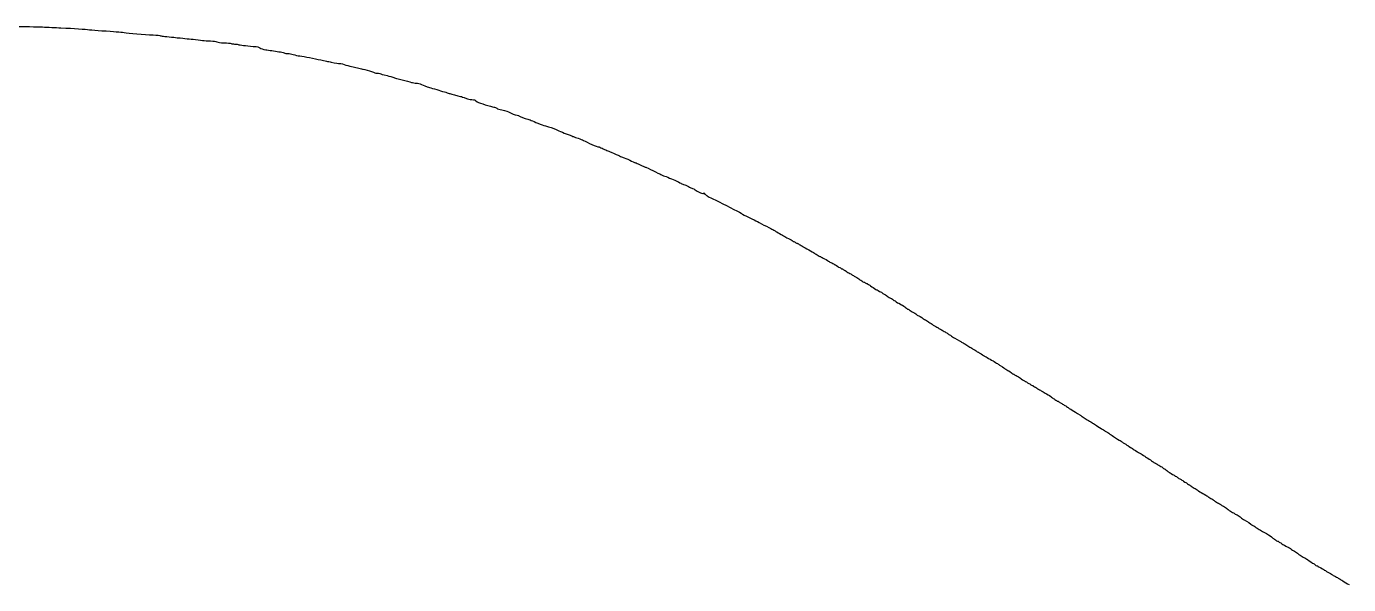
# Model space of a CAD drawing. Extents: x 30 to 1654, y 24 to 1228.
# Drawn here: x 477.7 to 922, y 1039.3 to 1226.9 of the extents above; entities that cross this region are included whole.
import ezdxf

# ---------------------------------------------------------------- set-up
doc = ezdxf.new("R2010")
doc.units = 0
doc.layers.add('Image', color=7, linetype='CONTINUOUS')

msp = doc.modelspace()

# ---------------------------------------------------------------- linework, layer by layer
at = {"layer": 'Image', "color": 7}
for points in [[(472.22513, 1226.86708), (476.54532, 1226.85998), (481.44801, 1226.78256), (483.12001, 1226.695049)], [(483.12001, 1226.695049), (484.79201, 1226.607539), (487.52801, 1226.477), (489.20001, 1226.404963)], [(489.20001, 1226.404963), (493.77097, 1226.208027), (497.36365, 1225.969465), (498.86137, 1225.763425)], [(498.86137, 1225.763425), (499.59911, 1225.661934), (501.47111, 1225.508517), (503.02137, 1225.422498)], [(503.02137, 1225.422498), (507.2442, 1225.188186), (509.23793, 1225.028633), (510.48001, 1224.825603)], [(510.48001, 1224.825603), (511.88437, 1224.596047), (517.2787, 1224.143988), (520.24348, 1224.007397)], [(520.24348, 1224.007397), (521.47739, 1223.950547), (522.59264, 1223.838723), (522.7218, 1223.758894)], [(522.7218, 1223.758894), (522.85097, 1223.679064), (523.53341, 1223.564298), (524.23833, 1223.503858)], [(524.23833, 1223.503858), (524.94326, 1223.443418), (526.27601, 1223.312575), (527.20001, 1223.213097)], [(527.20001, 1223.213097), (530.46933, 1222.861121), (531.78141, 1222.726997), (533.68001, 1222.550702)], [(533.68001, 1222.550702), (534.73601, 1222.452642), (536.14001, 1222.291922), (536.80001, 1222.193537)], [(536.80001, 1222.193537), (537.46001, 1222.095147), (538.68401, 1222.006677), (539.52001, 1221.996926)], [(539.52001, 1221.996926), (540.64823, 1221.983766), (541.20497, 1221.901396), (541.68001, 1221.677348)], [(541.68001, 1221.677348), (542.17633, 1221.443268), (542.73311, 1221.369158), (544.16001, 1221.347254)], [(544.16001, 1221.347254), (545.17201, 1221.331724), (546.2027, 1221.238232), (546.45043, 1221.139505)], [(546.45043, 1221.139505), (546.69816, 1221.040775), (547.20263, 1220.960001), (547.57149, 1220.960001)], [(547.57149, 1220.960001), (547.94034, 1220.960001), (548.49365, 1220.885291), (548.80107, 1220.793968)], [(548.80107, 1220.793968), (549.39073, 1220.618811), (551.38639, 1220.376551), (553.92001, 1220.172561)], [(553.92001, 1220.172561), (555.33162, 1220.058909), (555.96274, 1219.9225), (556.16001, 1219.688415)], [(556.16001, 1219.688415), (556.34841, 1219.464861), (557.26412, 1219.153107), (558.08001, 1219.034747)], [(558.08001, 1219.034747), (558.56401, 1218.964537), (559.50001, 1218.828782), (560.16001, 1218.733076)], [(560.16001, 1218.733076), (560.82001, 1218.637366), (561.8861, 1218.481891), (562.5291, 1218.38757)], [(562.5291, 1218.38757), (563.17211, 1218.29325), (563.94379, 1218.113459), (564.24397, 1217.988038)], [(564.24397, 1217.988038), (564.54414, 1217.862618), (565.13405, 1217.759451), (565.55487, 1217.758779)], [(565.55487, 1217.758779), (565.9757, 1217.758107), (566.78801, 1217.608775), (567.36001, 1217.426931)], [(567.36001, 1217.426931), (567.93201, 1217.245087), (568.90401, 1217.03042), (569.52001, 1216.949894)], [(569.52001, 1216.949894), (571.04611, 1216.750397), (574.45307, 1216.098824), (576.56001, 1215.60351)], [(576.56001, 1215.60351), (577.08801, 1215.479384), (577.95201, 1215.30202), (578.48001, 1215.209367)], [(578.48001, 1215.209367), (579.00801, 1215.116717), (579.72801, 1214.975965), (580.08001, 1214.896591)], [(580.08001, 1214.896591), (581.68335, 1214.535049), (582.48731, 1214.400001), (583.03629, 1214.400001)], [(583.03629, 1214.400001), (583.36222, 1214.400001), (584.27039, 1214.176428), (585.05445, 1213.903173)], [(585.05445, 1213.903173), (585.83851, 1213.629917), (586.91201, 1213.351393), (587.44001, 1213.284232)], [(587.44001, 1213.284232), (587.96801, 1213.217072), (588.86191, 1213.008643), (589.42644, 1212.82106)], [(589.42644, 1212.82106), (589.99097, 1212.633478), (590.63897, 1212.479072), (590.86644, 1212.477937)], [(590.86644, 1212.477937), (591.2588, 1212.475937), (592.99195, 1211.995658), (593.68001, 1211.698189)], [(593.68001, 1211.698189), (594.62036, 1211.291653), (594.94362, 1211.200001), (595.43713, 1211.200001)], [(595.43713, 1211.200001), (595.73526, 1211.200001), (596.18187, 1211.119511), (596.4296, 1211.02113)], [(596.4296, 1211.02113), (596.89696, 1210.835527), (597.38733, 1210.696433), (598.88001, 1210.326056)], [(598.88001, 1210.326056), (599.78881, 1210.100559), (600.30911, 1209.954607), (601.68001, 1209.540621)], [(601.68001, 1209.540621), (602.12001, 1209.407749), (602.94801, 1209.177086), (603.52001, 1209.028037)], [(603.52001, 1209.028037), (605.56265, 1208.495774), (606.33052, 1208.28755), (607.07008, 1208.065354)], [(607.07008, 1208.065354), (607.48261, 1207.94141), (608.20744, 1207.840002), (608.6808, 1207.840002)], [(608.6808, 1207.840002), (609.30209, 1207.840002), (609.78343, 1207.717633), (610.41154, 1207.400002)], [(610.41154, 1207.400002), (611.32498, 1206.938081), (611.65014, 1206.819913), (613.60001, 1206.241286)], [(613.60001, 1206.241286), (614.26001, 1206.04543), (615.44801, 1205.687047), (616.24001, 1205.444879)], [(616.24001, 1205.444879), (617.03201, 1205.202711), (618.11201, 1204.880785), (618.64001, 1204.729488)], [(618.64001, 1204.729488), (619.16801, 1204.57819), (619.78001, 1204.388717), (620.00001, 1204.308436)], [(620.00001, 1204.308436), (620.41694, 1204.156296), (622.55081, 1203.58755), (623.52001, 1203.370242)], [(623.52001, 1203.370242), (624.04918, 1203.251596), (624.27436, 1203.167474), (625.57879, 1202.6011)], [(625.57879, 1202.6011), (625.87512, 1202.472438), (626.68177, 1202.328497), (627.37134, 1202.281233)], [(627.37134, 1202.281233), (628.11135, 1202.230513), (628.61178, 1202.127077), (628.59256, 1202.028814)], [(628.59256, 1202.028814), (628.57466, 1201.937244), (628.84801, 1201.711132), (629.20001, 1201.526334)], [(629.20001, 1201.526334), (629.90878, 1201.154237), (633.82676, 1199.908571), (634.74378, 1199.76377)], [(634.74378, 1199.76377), (635.06486, 1199.71307), (635.50572, 1199.531446), (635.72348, 1199.360157)], [(635.72348, 1199.360157), (635.95582, 1199.177399), (636.6793, 1198.951084), (637.47452, 1198.81241)], [(637.47452, 1198.81241), (638.88652, 1198.566177), (639.38273, 1198.396185), (640.32002, 1197.837596)], [(640.32002, 1197.837596), (640.8613, 1197.515008), (641.64253, 1197.244633), (642.63841, 1197.035225)], [(642.63841, 1197.035225), (642.90153, 1196.979895), (643.15353, 1196.881907), (643.19841, 1196.817467)], [(643.19841, 1196.817467), (643.32085, 1196.641678), (645.25093, 1195.905136), (646.13982, 1195.694991)], [(646.13982, 1195.694991), (646.56872, 1195.593594), (647.28872, 1195.336946), (647.73982, 1195.12466)], [(647.73982, 1195.12466), (649.0331, 1194.516057), (651.656, 1193.532181), (652.47106, 1193.349925)], [(652.47106, 1193.349925), (653.19045, 1193.189064), (654.6854, 1192.649471), (655.70772, 1192.181675)], [(655.70772, 1192.181675), (656.63147, 1191.758982), (658.79173, 1190.887524), (660.40002, 1190.288783)], [(660.40002, 1190.288783), (660.75202, 1190.157738), (661.25602, 1189.954185), (661.52002, 1189.836441)], [(661.52002, 1189.836441), (661.78402, 1189.718697), (662.51055, 1189.466925), (663.13453, 1189.276946)], [(663.13453, 1189.276946), (663.75852, 1189.086967), (664.55052, 1188.762842), (664.89453, 1188.556667)], [(664.89453, 1188.556667), (666.01456, 1187.885411), (669.51324, 1186.400002), (669.97426, 1186.400002)], [(669.97426, 1186.400002), (670.07356, 1186.400002), (670.58793, 1186.192068), (671.11738, 1185.937927)], [(671.11738, 1185.937927), (671.64683, 1185.683785), (672.38295, 1185.361593), (672.75321, 1185.221945)], [(672.75321, 1185.221945), (673.12347, 1185.082296), (673.77147, 1184.812384), (674.19321, 1184.622141)], [(674.19321, 1184.622141), (677.07724, 1183.321184), (677.42034, 1183.172803), (678.24002, 1182.87204)], [(678.24002, 1182.87204), (678.54802, 1182.759025), (679.536, 1182.318583), (680.43555, 1181.89328)], [(680.43555, 1181.89328), (681.33509, 1181.467978), (682.1259, 1181.120003), (682.19291, 1181.120003)], [(682.19291, 1181.120003), (682.25991, 1181.120003), (682.74793, 1180.911903), (683.27738, 1180.65756)], [(683.27738, 1180.65756), (685.03128, 1179.815001), (685.69939, 1179.519988), (685.85053, 1179.521359)], [(685.85053, 1179.521359), (685.99193, 1179.522659), (690.36862, 1177.420529), (690.88002, 1177.105712)], [(690.88002, 1177.105712), (691.17407, 1176.924689), (691.16345, 1176.929025), (692.64002, 1176.387113)], [(692.64002, 1176.387113), (693.30002, 1176.144887), (694.38002, 1175.700019), (695.04002, 1175.398517)], [(695.04002, 1175.398517), (695.70002, 1175.097015), (696.49202, 1174.736937), (696.80002, 1174.598343)], [(696.80002, 1174.598343), (697.10802, 1174.45975), (697.46802, 1174.262847), (697.60002, 1174.160782)], [(697.60002, 1174.160782), (697.73202, 1174.058718), (698.16402, 1173.883035), (698.56002, 1173.770377)], [(698.56002, 1173.770377), (698.95602, 1173.657718), (699.67747, 1173.333255), (700.16325, 1173.049347)], [(700.16325, 1173.049347), (700.64902, 1172.765439), (701.26102, 1172.479583), (701.52325, 1172.414111)], [(701.52325, 1172.414111), (701.78547, 1172.348641), (702.10802, 1172.201646), (702.24002, 1172.087459)], [(702.24002, 1172.087459), (702.37202, 1171.973272), (702.98402, 1171.614622), (703.60002, 1171.290458)], [(703.60002, 1171.290458), (704.481, 1170.826848), (704.83952, 1170.719357), (705.28002, 1170.786762)], [(705.52002, 1170.727472), (705.23589, 1170.598745), (705.23222, 1170.581232), (705.48732, 1170.571247)], [(705.28002, 1170.786762), (705.69419, 1170.850142), (705.75669, 1170.834702), (705.52002, 1170.727472)], [(705.48732, 1170.571247), (705.64532, 1170.565047), (705.94007, 1170.398001), (706.14232, 1170.200001)], [(706.14232, 1170.200001), (706.49783, 1169.851964), (707.05938, 1169.551994), (710.48005, 1167.882909)], [(710.48005, 1167.882909), (713.64986, 1166.336221), (717.92628, 1164.131051), (718.12113, 1163.942718)], [(718.12113, 1163.942718), (718.23053, 1163.836971), (719.32805, 1163.260894), (720.56005, 1162.662548)], [(720.56005, 1162.662548), (721.79205, 1162.064202), (722.90805, 1161.512108), (723.04005, 1161.435672)], [(723.04005, 1161.435672), (723.48584, 1161.17753), (727.43383, 1159.13606), (728.24005, 1158.746796)], [(728.24005, 1158.746796), (728.68005, 1158.534353), (729.15417, 1158.261003), (729.29366, 1158.139353)], [(729.29366, 1158.139353), (729.43314, 1158.017702), (730.11714, 1157.624167), (730.81366, 1157.264831)], [(730.81366, 1157.264831), (731.51017, 1156.905494), (732.18805, 1156.522822), (732.32005, 1156.414448)], [(732.32005, 1156.414448), (732.45205, 1156.306074), (733.10005, 1155.94363), (733.76005, 1155.609017)], [(733.76005, 1155.609017), (734.42005, 1155.274404), (735.03998, 1154.901488), (735.13769, 1154.780315)], [(735.13769, 1154.780315), (735.23539, 1154.659143), (735.42457, 1154.560002), (735.55809, 1154.560002)], [(735.55809, 1154.560002), (735.69162, 1154.560002), (735.8905, 1154.452002), (736.00005, 1154.320002)], [(736.00005, 1154.320002), (736.1096, 1154.188002), (736.32841, 1154.080002), (736.48631, 1154.080002)], [(736.48631, 1154.080002), (736.6442, 1154.080002), (736.79738, 1154.026002), (736.82671, 1153.960002)], [(736.82671, 1153.960002), (736.85601, 1153.894002), (737.24005, 1153.667589), (737.68005, 1153.456862)], [(737.68005, 1153.456862), (738.12005, 1153.246136), (738.60178, 1152.968835), (738.75057, 1152.840637)], [(738.75057, 1152.840637), (738.89936, 1152.71244), (739.72736, 1152.248948), (740.59057, 1151.810655)], [(740.59057, 1151.810655), (741.45378, 1151.372363), (742.30405, 1150.883939), (742.48005, 1150.72527)], [(742.48005, 1150.72527), (742.65605, 1150.566601), (742.95255, 1150.390668), (743.13895, 1150.334307)], [(743.13895, 1150.334307), (743.32534, 1150.277947), (743.6065, 1150.089671), (743.76374, 1149.915917)], [(743.76374, 1149.915917), (743.92099, 1149.742164), (744.17648, 1149.600002), (744.33151, 1149.600002)], [(744.33151, 1149.600002), (744.48654, 1149.600002), (744.63738, 1149.540182), (744.66671, 1149.467072)], [(744.66671, 1149.467072), (744.69601, 1149.393962), (745.26262, 1149.074673), (745.92577, 1148.757545)], [(745.92577, 1148.757545), (746.58892, 1148.440417), (747.26608, 1148.032236), (747.43057, 1147.850475)], [(747.43057, 1147.850475), (747.59506, 1147.668715), (747.84448, 1147.51474), (747.98485, 1147.508308)], [(747.98485, 1147.508308), (748.12521, 1147.501908), (748.45605, 1147.358945), (748.72005, 1147.19069)], [(748.72005, 1147.19069), (748.98405, 1147.02242), (749.38005, 1146.80689), (749.60005, 1146.71172)], [(749.60005, 1146.71172), (749.82005, 1146.61652), (750.14405, 1146.40776), (750.32005, 1146.24774)], [(750.32005, 1146.24774), (750.49605, 1146.08771), (750.80205, 1145.90766), (751.00005, 1145.84761)], [(751.00005, 1145.84761), (751.19805, 1145.78761), (751.36005, 1145.67129), (751.36005, 1145.58922)], [(751.36005, 1145.58922), (751.36005, 1145.50712), (751.49523, 1145.44), (751.66046, 1145.44)], [(751.66046, 1145.44), (751.82568, 1145.44), (752.0505, 1145.332), (752.16005, 1145.2)], [(752.16005, 1145.2), (752.2696, 1145.068), (752.43362, 1144.96), (752.52454, 1144.96)], [(752.52454, 1144.96), (752.61544, 1144.96), (752.91264, 1144.79733), (753.18495, 1144.59852)], [(753.18495, 1144.59852), (753.45725, 1144.3997), (754.00405, 1144.06474), (754.40005, 1143.85417)], [(754.40005, 1143.85417), (754.79605, 1143.64359), (755.21773, 1143.39508), (755.33711, 1143.3019)], [(755.33711, 1143.3019), (755.6218, 1143.07972), (756.12597, 1142.79262), (756.72005, 1142.51438)], [(756.72005, 1142.51438), (756.98405, 1142.39074), (757.29886, 1142.17042), (757.41964, 1142.02479)], [(757.41964, 1142.02479), (757.54041, 1141.87916), (757.72115, 1141.76), (757.82127, 1141.76)], [(757.82127, 1141.76), (757.9214, 1141.76), (758.19744, 1141.58), (758.4347, 1141.36)], [(758.4347, 1141.36), (758.67196, 1141.14), (758.96841, 1140.96), (759.09347, 1140.96)], [(759.09347, 1140.96), (759.21854, 1140.96), (759.4105, 1140.852), (759.52005, 1140.72)], [(759.52005, 1140.72), (759.6296, 1140.588), (759.85441, 1140.48), (760.01964, 1140.48)], [(760.01964, 1140.48), (760.18486, 1140.48), (760.32005, 1140.408), (760.32005, 1140.32)], [(760.32005, 1140.32), (760.32005, 1140.232), (760.42554, 1140.16), (760.55448, 1140.16)], [(760.55448, 1140.16), (760.68342, 1140.16), (761.03492, 1139.944), (761.3356, 1139.68)], [(761.3356, 1139.68), (761.63628, 1139.416), (761.93799, 1139.2), (762.00607, 1139.2)], [(762.00607, 1139.2), (762.07417, 1139.2), (762.36583, 1139.02), (762.65427, 1138.8)], [(762.65427, 1138.8), (762.9427, 1138.58), (763.2855, 1138.4), (763.41604, 1138.4)], [(763.41604, 1138.4), (763.54658, 1138.4), (763.67738, 1138.346), (763.70671, 1138.28)], [(763.70671, 1138.28), (763.73601, 1138.214), (764.04805, 1138.02009), (764.40005, 1137.84909)], [(764.40005, 1137.84909), (764.75205, 1137.67808), (765.26924, 1137.37208), (765.54937, 1137.16909)], [(765.54937, 1137.16909), (765.8295, 1136.96609), (766.11824, 1136.8), (766.19101, 1136.8)], [(766.19101, 1136.8), (766.26381, 1136.8), (766.50349, 1136.638), (766.7237, 1136.44)], [(766.7237, 1136.44), (766.9439, 1136.242), (767.54575, 1135.86554), (768.06112, 1135.60342)], [(768.06112, 1135.60342), (768.5765, 1135.34129), (769.0333, 1135.03529), (769.07623, 1134.92342)], [(769.07623, 1134.92342), (769.11913, 1134.81154), (769.22979, 1134.72), (769.32206, 1134.72)], [(769.32206, 1134.72), (769.41436, 1134.72), (769.72584, 1134.54), (770.01427, 1134.32)], [(770.01427, 1134.32), (770.3027, 1134.1), (770.6515, 1133.92), (770.78937, 1133.92)], [(770.78937, 1133.92), (770.92724, 1133.92), (771.04005, 1133.8615), (771.04005, 1133.78999)], [(771.04005, 1133.78999), (771.04005, 1133.71849), (771.38205, 1133.50858), (771.80005, 1133.32354)], [(771.80005, 1133.32354), (772.21805, 1133.1385), (772.83022, 1132.72901), (773.16042, 1132.41356)], [(773.16042, 1132.41356), (773.49062, 1132.0981), (773.85746, 1131.84), (773.97562, 1131.84)], [(773.97562, 1131.84), (774.09378, 1131.84), (774.31614, 1131.70112), (774.46976, 1131.53137)], [(774.46976, 1131.53137), (774.62338, 1131.36162), (775.2173, 1130.9899), (775.78958, 1130.70532)], [(775.78958, 1130.70532), (776.36186, 1130.42074), (776.86703, 1130.09163), (776.91218, 1129.97396)], [(776.91218, 1129.97396), (776.95738, 1129.85628), (777.09601, 1129.76), (777.22035, 1129.76)], [(777.22035, 1129.76), (777.43536, 1129.76), (778.71092, 1129.02829), (778.88005, 1128.80794)], [(778.88005, 1128.80794), (778.92405, 1128.75064), (779.35605, 1128.50089), (779.84005, 1128.253)], [(779.84005, 1128.253), (780.32405, 1128.00512), (780.84885, 1127.66678), (781.00628, 1127.50115)], [(781.00628, 1127.50115), (781.16371, 1127.33552), (781.38516, 1127.2), (781.49839, 1127.2)], [(781.49839, 1127.2), (781.61162, 1127.2), (781.87337, 1127.02), (782.08005, 1126.8)], [(782.08005, 1126.8), (782.28673, 1126.58), (782.52648, 1126.4), (782.61284, 1126.4)], [(782.61284, 1126.4), (782.69924, 1126.4), (783.00175, 1126.22312), (783.2852, 1126.00692)], [(783.2852, 1126.00692), (783.56864, 1125.79073), (783.83518, 1125.64847), (783.8775, 1125.69079)], [(783.8775, 1125.69079), (783.9198, 1125.73309), (784.04552, 1125.65799), (784.15684, 1125.52387)], [(784.15684, 1125.52387), (784.26815, 1125.38974), (784.45289, 1125.28), (784.56736, 1125.28)], [(784.56736, 1125.28), (784.68184, 1125.28), (784.97902, 1125.11626), (785.22777, 1124.91613)], [(785.22777, 1124.91613), (785.47652, 1124.716), (786.01003, 1124.39295), (786.41333, 1124.19825)], [(786.41333, 1124.19825), (786.81664, 1124.00354), (787.2778, 1123.69929), (787.43813, 1123.52212)], [(787.43813, 1123.52212), (787.59846, 1123.34496), (787.82096, 1123.2), (787.93257, 1123.2)], [(787.93257, 1123.2), (788.04418, 1123.2), (788.33902, 1123.03072), (788.58777, 1122.82382)], [(788.58777, 1122.82382), (788.83652, 1122.61692), (789.11205, 1122.41892), (789.20005, 1122.38382)], [(789.20005, 1122.38382), (789.53383, 1122.25069), (791.60364, 1121.05394), (791.68005, 1120.9499)], [(791.68005, 1120.9499), (791.72405, 1120.89), (792.08405, 1120.69326), (792.48005, 1120.51272)], [(792.48005, 1120.51272), (792.87605, 1120.33219), (793.34745, 1120.05297), (793.52762, 1119.89224)], [(793.52762, 1119.89224), (793.70778, 1119.73151), (794.24778, 1119.39157), (794.72762, 1119.13682)], [(794.72762, 1119.13682), (795.20745, 1118.88206), (795.71372, 1118.57606), (795.85265, 1118.45682)], [(795.85265, 1118.45682), (795.99158, 1118.33757), (796.17231, 1118.24001), (796.25428, 1118.24001)], [(796.25428, 1118.24001), (796.33628, 1118.24001), (796.59744, 1118.06001), (796.8347, 1117.84001)], [(796.8347, 1117.84001), (797.07196, 1117.62001), (797.36841, 1117.44001), (797.49347, 1117.44001)], [(797.49347, 1117.44001), (797.61854, 1117.44001), (797.8105, 1117.33201), (797.92005, 1117.20001)], [(797.92005, 1117.20001), (798.0296, 1117.06801), (798.2079, 1116.96001), (798.31628, 1116.96001)], [(798.31628, 1116.96001), (798.42465, 1116.96001), (798.70754, 1116.78001), (798.94493, 1116.56001)], [(798.94493, 1116.56001), (799.18231, 1116.34001), (799.44828, 1116.16001), (799.53598, 1116.16001)], [(799.53598, 1116.16001), (799.62368, 1116.16001), (800.10596, 1115.89419), (800.60773, 1115.5693)], [(800.60773, 1115.5693), (801.10951, 1115.24441), (801.97469, 1114.7429), (802.53037, 1114.45484)], [(802.53037, 1114.45484), (803.08605, 1114.16677), (803.74298, 1113.76659), (803.99021, 1113.56554)], [(803.99021, 1113.56554), (804.23744, 1113.3645), (804.68038, 1113.05601), (804.97453, 1112.88001)], [(804.97453, 1112.88001), (806.12139, 1112.19378), (806.48308, 1111.95968), (806.56005, 1111.85378)], [(806.56005, 1111.85378), (806.60405, 1111.79328), (807.03605, 1111.53968), (807.52005, 1111.29032)], [(807.52005, 1111.29032), (808.00405, 1111.04096), (808.60909, 1110.6332), (808.86458, 1110.38419)], [(808.86458, 1110.38419), (809.12007, 1110.13517), (809.38509, 1109.96604), (809.45352, 1110.00833)], [(809.45352, 1110.00833), (809.52192, 1110.05063), (809.62035, 1110.01633), (809.67219, 1109.93273)], [(809.67219, 1109.93273), (809.72399, 1109.84883), (810.16935, 1109.58962), (810.6618, 1109.35666)], [(810.6618, 1109.35666), (811.15425, 1109.12369), (811.76238, 1108.72314), (812.01321, 1108.46655)], [(812.01321, 1108.46655), (812.26404, 1108.20996), (812.57087, 1108.00002), (812.69507, 1108.00002)], [(812.69507, 1108.00002), (812.81926, 1108.00002), (813.0105, 1107.89202), (813.12005, 1107.76002)], [(813.12005, 1107.76002), (813.2296, 1107.62802), (813.39362, 1107.52002), (813.48454, 1107.52002)], [(813.48454, 1107.52002), (813.57544, 1107.52002), (813.88584, 1107.34002), (814.17427, 1107.12002)], [(814.17427, 1107.12002), (814.46271, 1106.90002), (814.76669, 1106.72002), (814.84978, 1106.72002)], [(814.84978, 1106.72002), (814.93288, 1106.72002), (815.0905, 1106.61202), (815.20005, 1106.48002)], [(815.20005, 1106.48002), (815.3096, 1106.34802), (815.53442, 1106.24002), (815.69964, 1106.24002)], [(815.69964, 1106.24002), (815.86487, 1106.24002), (816.00005, 1106.17502), (816.00005, 1106.09567)], [(816.00005, 1106.09567), (816.00005, 1106.01627), (816.2024, 1105.88078), (816.44973, 1105.79456)], [(816.44973, 1105.79456), (816.69705, 1105.70836), (817.00305, 1105.53489), (817.12973, 1105.4091)], [(817.12973, 1105.4091), (817.2564, 1105.28331), (817.70231, 1105.00992), (818.12064, 1104.80155)], [(818.12064, 1104.80155), (818.53896, 1104.59319), (819.00696, 1104.30605), (819.16064, 1104.16347)], [(819.16064, 1104.16347), (819.31431, 1104.02088), (819.94001, 1103.66098), (820.55106, 1103.36368)], [(820.55106, 1103.36368), (821.16212, 1103.06639), (821.91812, 1102.59375), (822.23106, 1102.31338)], [(822.23106, 1102.31338), (822.54401, 1102.03302), (823.03405, 1101.68396), (823.32005, 1101.53771)], [(823.32005, 1101.53771), (823.60605, 1101.39146), (823.84005, 1101.20165), (823.84005, 1101.11591)], [(823.84005, 1101.11591), (823.84005, 1101.03021), (823.97523, 1100.96002), (824.14046, 1100.96002)], [(824.14046, 1100.96002), (824.30568, 1100.96002), (824.5305, 1100.85202), (824.64005, 1100.72002)], [(824.64005, 1100.72002), (824.7496, 1100.58802), (824.9093, 1100.48002), (824.99494, 1100.48002)], [(824.99494, 1100.48002), (825.08054, 1100.48002), (825.37746, 1100.31802), (825.65468, 1100.12002)], [(825.65468, 1100.12002), (825.9319, 1099.92202), (826.41101, 1099.62629), (826.71938, 1099.46286)], [(826.71938, 1099.46286), (827.02775, 1099.29942), (827.50925, 1098.99342), (827.78937, 1098.78286)], [(827.78937, 1098.78286), (828.0695, 1098.57229), (828.34573, 1098.40002), (828.40322, 1098.40002)], [(828.40322, 1098.40002), (828.46072, 1098.40002), (828.80751, 1098.19357), (829.17389, 1097.94126)], [(829.17389, 1097.94126), (829.75066, 1097.54406), (830.56684, 1097.04108), (831.69971, 1096.3847)], [(831.69971, 1096.3847), (831.86614, 1096.2883), (832.23579, 1096.00028), (832.52117, 1095.7447)], [(832.52117, 1095.7447), (832.80656, 1095.48912), (833.3831, 1095.11244), (833.80238, 1094.90763)], [(833.80238, 1094.90763), (834.22166, 1094.70281), (834.9309, 1094.28881), (835.37846, 1093.98763)], [(835.37846, 1093.98763), (835.82602, 1093.68644), (836.23897, 1093.43636), (836.29613, 1093.43189)], [(836.29613, 1093.43189), (836.35323, 1093.42789), (836.83205, 1093.10455), (837.36005, 1092.71439)], [(837.36005, 1092.71439), (837.88805, 1092.32422), (838.74653, 1091.78054), (839.26778, 1091.50621)], [(839.26778, 1091.50621), (839.78903, 1091.23187), (840.31617, 1090.90675), (840.43921, 1090.78371)], [(840.43921, 1090.78371), (840.56224, 1090.66068), (840.75321, 1090.56002), (840.86359, 1090.56002)], [(840.86359, 1090.56002), (840.97396, 1090.56002), (841.23337, 1090.38002), (841.44005, 1090.16002)], [(841.44005, 1090.16002), (841.64673, 1089.94002), (841.89328, 1089.75842), (841.98794, 1089.75646)], [(841.98794, 1089.75646), (842.08264, 1089.75446), (842.34005, 1089.60691), (842.56005, 1089.42848)], [(842.56005, 1089.42848), (843.15598, 1088.94514), (844.14865, 1088.29897), (844.96005, 1087.86621)], [(844.96005, 1087.86621), (845.35605, 1087.655), (845.82869, 1087.34671), (846.01036, 1087.18111)], [(846.01036, 1087.18111), (846.19203, 1087.01551), (846.40124, 1086.88002), (846.47526, 1086.88002)], [(846.47526, 1086.88002), (846.54926, 1086.88002), (846.84584, 1086.70002), (847.13427, 1086.48002)], [(847.13427, 1086.48002), (847.42271, 1086.26002), (847.71824, 1086.08002), (847.79101, 1086.08002)], [(847.79101, 1086.08002), (847.86381, 1086.08002), (848.10785, 1085.90891), (848.33339, 1085.69978)], [(848.33339, 1085.69978), (848.55893, 1085.49065), (848.89069, 1085.27281), (849.07065, 1085.21569)], [(849.07065, 1085.21569), (849.25061, 1085.15859), (849.5265, 1084.96969), (849.68375, 1084.79593)], [(849.68375, 1084.79593), (849.84099, 1084.62218), (850.05529, 1084.48002), (850.15996, 1084.48002)], [(850.15996, 1084.48002), (850.26464, 1084.48002), (850.55948, 1084.2985), (850.81516, 1084.07664)], [(850.81516, 1084.07664), (851.07085, 1083.85478), (851.72397, 1083.45575), (852.26653, 1083.1899)], [(852.26653, 1083.1899), (852.8091, 1082.92405), (853.50674, 1082.51157), (853.81684, 1082.27328)], [(853.81684, 1082.27328), (854.12694, 1082.03498), (854.85244, 1081.55202), (855.42905, 1081.20002)], [(855.42905, 1081.20002), (856.00566, 1080.84802), (856.47803, 1080.51382), (856.47874, 1080.45736)], [(856.47874, 1080.45736), (856.47946, 1080.40086), (856.64348, 1080.31369), (856.84323, 1080.26355)], [(856.84323, 1080.26355), (857.04299, 1080.21345), (857.35113, 1080.04361), (857.52801, 1079.88621)], [(857.52801, 1079.88621), (857.70488, 1079.7288), (858.19388, 1079.42002), (858.61467, 1079.20002)], [(858.61467, 1079.20002), (859.03546, 1078.98002), (859.49447, 1078.67402), (859.63469, 1078.52002)], [(859.63469, 1078.52002), (859.77492, 1078.36602), (859.95557, 1078.24002), (860.03614, 1078.24002)], [(860.03614, 1078.24002), (860.11674, 1078.24002), (860.52419, 1077.95202), (860.94164, 1077.60002)], [(860.94164, 1077.60002), (861.35909, 1077.24802), (861.75481, 1076.96002), (861.82102, 1076.96002)], [(861.82102, 1076.96002), (861.88722, 1076.96002), (862.1706, 1076.79802), (862.45073, 1076.60002)], [(862.45073, 1076.60002), (862.73085, 1076.40202), (863.06805, 1076.2162), (863.20005, 1076.1871)], [(863.20005, 1076.1871), (863.33205, 1076.158), (863.49763, 1076.03199), (863.568, 1075.9071)], [(863.568, 1075.9071), (863.6384, 1075.7822), (863.77558, 1075.68002), (863.8729, 1075.68002)], [(863.8729, 1075.68002), (863.9702, 1075.68002), (864.27264, 1075.51655), (864.54495, 1075.31676)], [(864.54495, 1075.31676), (864.81725, 1075.11698), (865.25605, 1074.84918), (865.52005, 1074.72166)], [(865.52005, 1074.72166), (865.78405, 1074.59414), (866.26241, 1074.2896), (866.58308, 1074.04491)], [(866.58308, 1074.04491), (866.90374, 1073.80022), (867.22774, 1073.59993), (867.30308, 1073.59982)], [(867.30308, 1073.59982), (867.37838, 1073.59971), (867.64925, 1073.41971), (867.90494, 1073.19982)], [(867.90494, 1073.19982), (868.16062, 1072.97993), (868.43363, 1072.80002), (868.51163, 1072.80002)], [(868.51163, 1072.80002), (868.58963, 1072.80002), (868.81242, 1072.65052), (869.00674, 1072.46779)], [(869.00674, 1072.46779), (869.20106, 1072.28507), (869.7243, 1071.96234), (870.1695, 1071.75063)], [(870.1695, 1071.75063), (870.61469, 1071.53891), (871.1472, 1071.18658), (871.35286, 1070.96767)], [(871.35286, 1070.96767), (871.55851, 1070.74877), (872.31026, 1070.27293), (873.02341, 1069.91026)], [(873.02341, 1069.91026), (873.73656, 1069.54758), (874.46405, 1069.12136), (874.64005, 1068.96308)], [(874.64005, 1068.96308), (874.81605, 1068.80481), (875.32005, 1068.49516), (875.76005, 1068.27496)], [(875.76005, 1068.27496), (876.20005, 1068.05476), (876.69427, 1067.72607), (876.85832, 1067.54453)], [(876.85832, 1067.54453), (877.02236, 1067.36299), (877.52636, 1067.02315), (877.97832, 1066.78933)], [(877.97832, 1066.78933), (878.43027, 1066.55551), (878.90805, 1066.27266), (879.04005, 1066.16076)], [(879.04005, 1066.16076), (879.17205, 1066.04886), (879.5893, 1065.80179), (879.96726, 1065.61173)], [(879.96726, 1065.61173), (880.34523, 1065.42166), (880.92123, 1065.03295), (881.24726, 1064.74793)], [(881.24726, 1064.74793), (881.5733, 1064.4629), (882.23605, 1064.02168), (882.72005, 1063.76745)], [(882.72005, 1063.76745), (883.20405, 1063.51321), (883.63605, 1063.25773), (883.68005, 1063.19972)], [(883.68005, 1063.19972), (883.72405, 1063.14172), (884.10941, 1062.92161), (884.5364, 1062.71061)], [(884.5364, 1062.71061), (884.96339, 1062.4996), (885.54394, 1062.1094), (885.82652, 1061.84349)], [(885.82652, 1061.84349), (886.10909, 1061.57758), (886.62291, 1061.21602), (886.96834, 1061.04002)], [(886.96834, 1061.04002), (887.74359, 1060.64501), (889.40507, 1059.54605), (889.52819, 1059.34686)], [(889.52819, 1059.34686), (889.57809, 1059.26606), (889.74614, 1059.20002), (889.9016, 1059.20002)], [(889.9016, 1059.20002), (890.05707, 1059.20002), (890.35337, 1059.02002), (890.56005, 1058.80002)], [(890.56005, 1058.80002), (890.76673, 1058.58002), (891.01402, 1058.40002), (891.10958, 1058.40002)], [(891.10958, 1058.40002), (891.20518, 1058.40002), (891.46331, 1058.23802), (891.6833, 1058.04002)], [(891.6833, 1058.04002), (891.90329, 1057.84202), (892.83855, 1057.29478), (893.76166, 1056.82394)], [(893.76166, 1056.82394), (894.68478, 1056.35309), (895.73078, 1055.68709), (896.08611, 1055.34394)], [(896.08611, 1055.34394), (896.44144, 1055.00078), (896.80217, 1054.72002), (896.88774, 1054.72002)], [(896.88774, 1054.72002), (896.97334, 1054.72002), (897.23744, 1054.54002), (897.4747, 1054.32002)], [(897.4747, 1054.32002), (897.71196, 1054.10002), (898.00841, 1053.92002), (898.13348, 1053.92002)], [(898.13348, 1053.92002), (898.25854, 1053.92002), (898.4505, 1053.81202), (898.56005, 1053.68002)], [(898.56005, 1053.68002), (898.6696, 1053.54802), (898.8479, 1053.44002), (898.95628, 1053.44002)], [(898.95628, 1053.44002), (899.06465, 1053.44002), (899.34755, 1053.26002), (899.58493, 1053.04002)], [(899.58493, 1053.04002), (899.82231, 1052.82002), (900.08626, 1052.64002), (900.17147, 1052.64002)], [(900.17147, 1052.64002), (900.25667, 1052.64002), (900.59498, 1052.47054), (900.92323, 1052.26339)], [(900.92323, 1052.26339), (901.25148, 1052.05625), (901.66936, 1051.83942), (901.85185, 1051.78156)], [(901.85185, 1051.78156), (902.03433, 1051.72366), (902.32233, 1051.55066), (902.49185, 1051.39704)], [(902.49185, 1051.39704), (902.66136, 1051.24342), (902.98005, 1051.0267), (903.20005, 1050.91544)], [(903.20005, 1050.91544), (903.42005, 1050.80419), (903.85205, 1050.53049), (904.16005, 1050.30721)], [(904.16005, 1050.30721), (906.08965, 1048.90841), (906.4624, 1048.6641), (907.32041, 1048.23586)], [(907.32041, 1048.23586), (907.78261, 1048.00518), (908.25236, 1047.73174), (908.3643, 1047.62823)], [(908.3643, 1047.62823), (908.70704, 1047.31127), (910.08151, 1046.40002), (910.21684, 1046.40002)], [(910.21684, 1046.40002), (910.28694, 1046.40002), (910.51337, 1046.22002), (910.72005, 1046.00002)], [(910.72005, 1046.00002), (910.92673, 1045.78002), (911.22728, 1045.60002), (911.38794, 1045.60002)], [(911.38794, 1045.60002), (911.5486, 1045.60002), (911.68005, 1045.52802), (911.68005, 1045.44002)], [(911.68005, 1045.44002), (911.68005, 1045.35202), (911.77285, 1045.28002), (911.88622, 1045.28002)], [(911.88622, 1045.28002), (912.16964, 1045.28002), (913.25698, 1044.71339), (913.66482, 1044.35317)], [(913.66482, 1044.35317), (913.8492, 1044.19032), (914.49105, 1043.81093), (915.09116, 1043.51009)], [(915.09116, 1043.51009), (915.69127, 1043.20925), (916.30327, 1042.85215), (916.45116, 1042.71655)], [(916.45116, 1042.71655), (916.59905, 1042.58094), (917.11605, 1042.26619), (917.60005, 1042.0171)], [(917.60005, 1042.0171), (918.08405, 1041.76801), (918.59372, 1041.46427), (918.73265, 1041.34211)], [(918.73265, 1041.34211), (918.87158, 1041.21996), (919.03704, 1041.12002), (919.10034, 1041.12002)], [(919.10034, 1041.12002), (919.16364, 1041.12002), (919.62596, 1040.85305), (920.12774, 1040.52676)], [(920.12774, 1040.52676), (920.62951, 1040.20046), (921.58005, 1039.6532), (922.24005, 1039.31062)]]:
    msp.add_open_spline(points, degree=3, dxfattribs=at)

doc.saveas('drawing.dxf')
